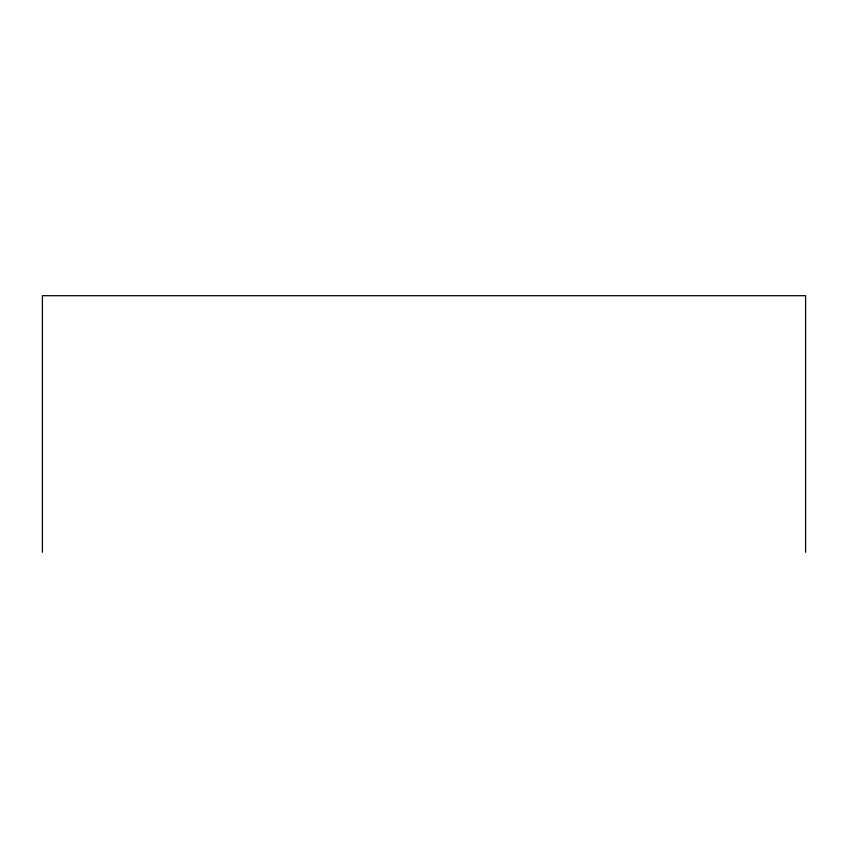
<?xml version="1.0" encoding="UTF-8"?>
<svg xmlns="http://www.w3.org/2000/svg" width="848" height="848" viewBox="0 0 848 848"><rect width="100%" height="100%" fill="white"/><g stroke="black" fill="none" stroke-linecap="round" stroke-linejoin="round"><path stroke-width="1.27" d="M805.6 552.302L805.6 295.698L42.4 295.698L42.4 552.302"/></g></svg>
